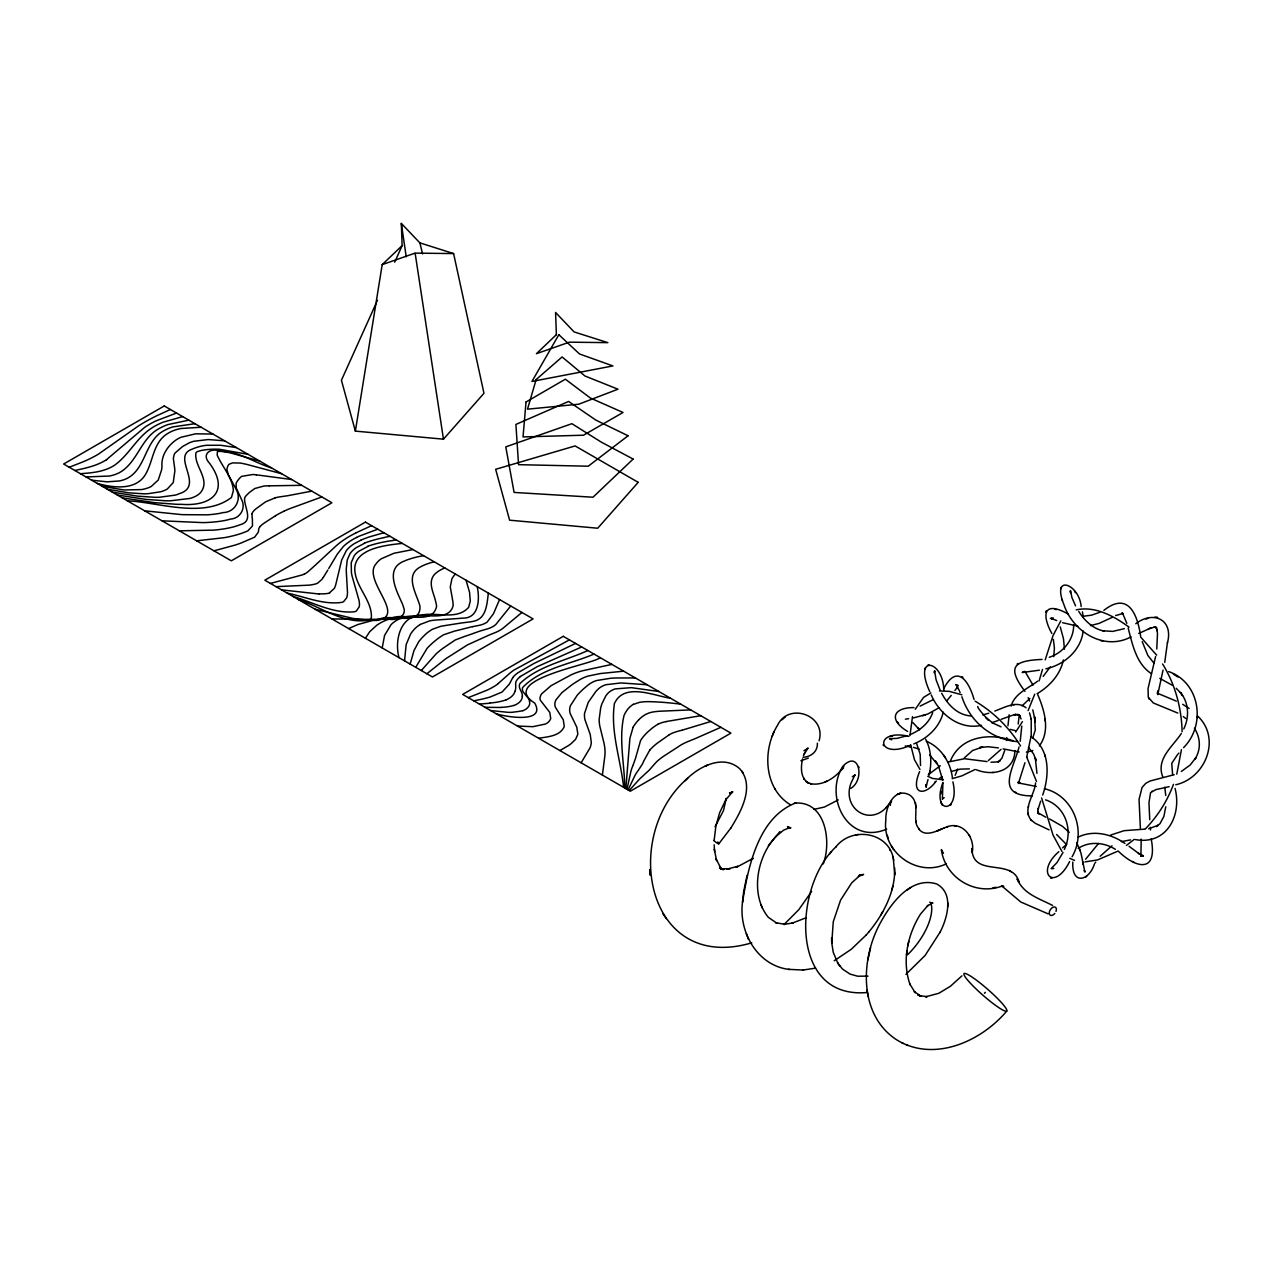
<?xml version="1.0" encoding="UTF-8"?>
<svg xmlns="http://www.w3.org/2000/svg" width="1273" height="1273" viewBox="0 0 1273 1273"><rect width="100%" height="100%" fill="white"/><g stroke="black" fill="none" stroke-linecap="round" stroke-linejoin="round"><path stroke-width="1.5" d="M1006.704 1011.128A28.452 3.803 41.2 0 1 971.967 984.872A28.452 3.803 41.2 0 1 977.457 980.942A28.452 3.803 41.2 0 1 1006.704 1011.128C981.228 1041.362 934.462 1062.478 897.449 1040.312C858.989 1016.125 860.246 960.972 879.388 924.723C889.97 904.642 910.402 875.792 936.673 883.955C954.479 893.487 947.255 918.39 939.935 932.504M947.701 906.79L947.764 902.843M1021.773 726.087L1020.214 741.3M404.543 660.846L406.167 644.52L410.606 634.049A65.814 37.999 0 0 1 413.948 629.674L414.934 628.607A38.126 22.007 0 0 1 420.265 624.486M1037.781 811.617L1038.402 808.1L1038.211 808.864M831.555 938.058L831.746 943.213L833.274 921.716L840.546 900.218L851.669 882.905L859.546 875.776L858.336 876.492L863.603 874.408L859.323 875.203L862.044 874.965L860.118 874.901M894.601 875.06L894.712 872.403C893.757 894.537 882.73 915.048 868.918 931.868M1163.045 670.107L1157.762 694.628L1157.587 693.101L1157.841 694.278L1157.38 693.212L1176.332 701.121M894.648 874.137L893.423 859.275M926.235 786.125L926.187 787.128L925.773 784.661M910.004 735.317L912.502 716.635M625.855 788.624L629.896 738.356L633.047 727.408M1164.731 662.31L1167.468 642.467M946.285 863.842C917.149 877.972 881.759 851.86 885.833 820.083C885.165 807.607 894.203 786.714 909.67 795.004C921.206 802.881 911.914 819.494 918.024 827.545C923.657 838.111 936.339 831.301 944.582 827.721M1073.648 624.979C1073.871 639.762 1063.082 652.858 1049.286 657.266M1167.452 642.992C1173.738 619.155 1152.924 610.372 1135.787 623.754M1036.954 773.363L1035.283 757.912L1036.079 760.602L1033.581 753.934L1028.52 747.426M714.233 839.623L715.887 826.113L719.643 812.683L726.326 798.76L725.61 799.953L732.627 791.79L731.323 792.618M1183.54 747.665C1206.104 725.18 1200.423 682.694 1168.678 671.571M929.783 902.223L932.584 903.146L930.77 903.289L932.743 902.923L927.365 905.915L928.081 905.294L920.443 914.141C907.426 934.987 901.777 961.306 910.131 984.856L909.781 983.949L915.207 992.717L914.316 991.667L921.302 996.409L917.738 994.85L919.281 995.518M920.522 765.534L920.188 754.268L916.655 743.639M1197.447 716.142L1197.288 717.749M382.202 647.941L384.557 635.45L391.002 624.725A41.866 24.171 0 0 1 393.15 622.752L395.076 621.304A27.672 15.976 0 0 1 398.942 619.139L407.742 616.355L417.83 615.623A82.14 47.419 0 0 1 420.361 615.623C431.308 615.161 449.687 619.553 453.108 605.693A86.755 50.093 0 0 0 452.774 601.015L450.276 586.901L451.883 578.897A45.621 26.335 0 0 1 455.384 574.043M907.013 950.772L906.535 954.957M742.541 901.952C738.372 932.154 757.658 966.143 789.769 969.485M1007.961 725.801L1009.155 714.805M1181.439 749.638L1176.777 774.191M890.384 805.332L890.4 804.504M942.386 799.317L942.911 782.497C930.977 814.434 960.479 814.497 952.904 781.861M1018.193 724.019L1019.084 716.317M941.145 791.392L940.89 793.891M726.246 798.426L723.462 810.678L715.028 826.782M1165.75 806.796L1163.92 816.343L1160.005 823.663L1156.377 826.591L1158.414 825.159L1148.612 828.787M1156.775 648.975L1157.491 633.508L1156.727 628.973L1155.009 626.825L1156.664 627.589L1154.038 626.968L1154.945 627.064L1148.421 628.862M926.219 786.794L926.553 784.9M602.384 775.066L604.85 755.923A119.36 68.917 0 0 0 604.977 749.924L604.898 748.954A147.063 84.909 0 0 0 603.959 742.955L599.79 726.087A111.467 64.35 0 0 1 599.153 719.404L600.697 707.772A145.949 84.273 0 0 1 602.065 703.46L605.662 696.172A40.784 23.551 0 0 1 607.826 693.387A22.23 12.841 0 0 1 610.945 690.841L611.963 690.268A16.517 9.547 0 0 1 615.32 688.884L631.344 687.659L658.825 691.494M1006.466 740.488L1006.816 737.592M743.703 891.339L742.525 902.223C748.078 867.518 757.992 817.6 795.482 803.072C825.859 801.242 831.603 841.899 823.281 863.89M488.371 593.091C487.05 603.116 486.541 618.217 474.431 621.033A18.84 10.884 0 0 1 470.549 621.829L462.895 622.799A53.705 31.013 0 0 0 461.542 622.974L445.232 625.536A40.8 23.551 0 0 0 440.649 626.348L432.549 629.212A52.67 30.409 0 0 0 425.978 633.89L424.848 634.988A87.535 50.538 0 0 0 418.642 641.863L414.011 650.535L410.145 664.076M1157.666 691.78L1157.555 692.655L1157.809 690.825M1081.143 606.553C1079.44 584.212 1051.196 573.057 1063.91 604.611C1072.773 631.583 1103.914 651.283 1131.061 636.882M1070.195 591.961L1070.513 590.577L1071.93 597.562L1075.526 605.868M394.694 262.174L402.125 245.625L401.329 223.412L419.867 242.872L453.602 253.582L483.963 393.293L443.465 439.169L355.374 431.117L382.202 264.625L401.886 245.864M929.067 775.257C931.884 763.323 931.454 750.274 925.678 739.231M1083.148 631.026C1081.016 650.392 1064.196 664.84 1045.865 668.818M1053.789 656.661L1054.41 648.068L1053.376 639.396M743.687 891.482L747.012 875.522M819.08 740.759C826.607 715.331 788.592 701.662 777.469 725.403C762.256 749.94 763.816 788.767 790.485 804.791M929.545 772.95L929.863 771.215M1155.598 656.534L1148.055 688.518L1148.294 697.254L1153.338 702.982L1177.811 713.071M867.852 960.049L870.557 947.812M842.997 768.526L843.728 766.235L841.262 770.197M907.824 945.982L908.811 941.495M626.968 789.26L630.883 771.422A98.705 56.983 0 0 1 631.854 768.271L632.904 765.55M919.615 771.581C909.765 795.052 924.946 796.707 936.26 780.986M1035.585 782.911C1034.567 795.1 1021.821 809.342 1031.496 820.528M1014.931 750.593C1014.517 771.82 992.335 776.371 976.311 769.735M802.611 758.899C800.669 766.967 800.351 777.946 808.26 782.943L806.127 781.479L807.114 782.163M934.557 671.698L934.748 670.728L934.191 672.59L934.684 671.412L936.101 679.83L940.174 690.348M943.802 690.268C943.245 659.573 912.661 654.147 929.767 691.669M1063.353 659.971C1060.457 674.451 1049.779 686.02 1037.479 693.514M926.489 785.155L928.033 779.474M1019.021 746.98C1013.451 769.083 994.34 796.023 1032.451 795.88M1028.313 807.305L1028.52 806.43M1140.926 856.172L1141.181 839.05M891.88 889.938L892.914 885.976M1038.211 808.848L1040.678 801.131M1004.683 750.529L1001.819 758.39L998.159 761.891M891.1 801.735L890.67 802.913L891.561 800.988L886.231 807.448L886.915 806.843C868.807 827.02 841.58 807.639 851.08 782.99L854.851 775.05L852.337 776.705M1042.507 669.423L1039.134 680.88M1045.213 659.875L1053.073 635.482L1060.839 620.826M1026.69 757.196L1031.241 735.348L1031.21 718.752M943.245 712.228C939.745 727.074 927.587 738.34 913.823 743.909M1042.698 795.036C1049.525 775.559 1050.352 748.858 1030.605 736.526M1011.112 706.085C1014.756 693.355 1028.138 688.438 1037.734 681.119M1068.127 613.984C1042.873 599.917 1041.839 615.432 1051.848 633.493M1024.956 762.734L1018.559 782.99L1036.286 786.443M1034.742 694.183L1028.091 710.589M1173.451 784.343C1167.405 800.956 1157.634 816.152 1145.398 828.882M955.164 775.305L957.678 768.987M1061.3 587.314L1060.648 589.001M1064.339 849.441C1073.425 830.792 1065.787 806.541 1045.563 799.858M932.679 712.594C929.163 723.016 920.029 730.511 910.115 734.585M804.043 754.364L808.084 747.999L805.777 749.956C809.039 747.888 801.91 751.738 804.679 750.529M633.206 764.802L635.577 758.199A50.506 29.168 0 0 0 635.768 757.435L640.574 740.504A82.109 47.403 0 0 1 647.846 731.88L651.776 728.474A57.587 33.241 0 0 1 657.441 724.56L657.87 724.337M924.93 668.85L925.439 667.593M251.974 513.64L252.149 517.825A68.121 39.32 0 0 0 252.372 518.811L252.5 525.924L247.869 530.857A69.697 40.243 0 0 1 239.547 533.992A80.056 46.226 0 0 1 224.112 537.699L196.663 540.818M772.202 736.144L773.904 732.039M803.486 755.653L804.631 752.9M643.708 761.111L649.739 750.147M643.501 761.604L642.754 763.291A39.893 23.025 0 0 1 642.213 764.357L638.537 769.974M499.557 599.551L493.478 613.729L487.129 622.115A18.474 10.661 0 0 1 478.521 625.489L472.697 626.634M1183.763 728.904C1189.523 717.367 1188.918 702.41 1180.31 692.417L1182.569 695.472L1181.058 693.371M376.187 303.149L341.419 380.261L355.374 431.117M376.808 301.765L377.445 300.348M1072.073 856.809C1086.856 831.38 1073.807 795.657 1044.433 788.703M628.082 789.912L634.893 775.607A74.852 43.218 0 0 1 636.691 772.616L638.075 770.626M915.271 709.252L923.593 697.349L930.897 692.926M1063.05 852.401L1057.02 862.553L1051.18 868.6L1053.805 868.536M415.73 667.307L427.012 648.45A117.609 67.899 0 0 1 435.764 640.303L437.705 638.744A71.399 41.213 0 0 1 443.625 634.766L454.827 631.01A143.037 82.586 0 0 0 459.107 630.008L470.103 627.207A43.632 25.189 0 0 1 472.697 626.634M836.281 846.593C793.843 884.942 788.194 999.623 867.04 992.51M940.095 932.17L925.073 955.498L905.946 974.338M365.431 638.266L369.743 631.679L376.84 625.186A52.877 30.52 0 0 1 382.902 621.622A34.339 19.827 0 0 1 389.045 619.187C402.475 610.833 432.168 626.602 436.607 606.362A88.41 51.047 0 0 0 436.257 604.118L436.13 603.482A135.638 78.321 0 0 0 435.684 601.604C433.918 593.282 428.03 583.766 433.504 575.667A25.189 14.544 0 0 1 436.146 572.914A33.973 19.62 0 0 1 439.36 570.654A39.702 22.93 0 0 1 444.786 567.933M1050.273 666.877L1043.176 676.393M950.231 761.349C960.431 735.778 990.458 732.596 1013.228 740.838M1032.737 738.101L1035.299 729.859L1034.535 716.747L1035.315 722.332M882.73 911.754L880.805 915.144M328.736 568.49L337.361 554.057L343.36 546.499A61.693 35.612 0 0 1 356.583 537.477M1045.579 612.09L1046.311 610.817M327.861 570.002L323.374 577.321M1069.606 861.566C1054.139 892.58 1034.647 872.657 1058.818 851.685M811.649 891.418L798.712 909.765L785.043 923.514M1082.671 863.937L1083.753 862.171M1181.344 733.471C1172.544 746.869 1155.566 759.026 1162.885 777.262M1022.124 705.831L1029.889 698.384M1022.442 721.648L1015.663 732.039M581.14 762.798L589.972 747.951A48.899 28.229 0 0 0 591.293 742.334L590.226 734.457L584.991 719.802A56.473 32.605 0 0 1 584.546 713.389L588.301 702.25L595.939 691.382A53.132 30.679 0 0 1 598.437 688.852A24.871 14.353 0 0 1 601.652 686.545A19.079 11.011 0 0 1 605.916 684.715L620.985 682.949L647.098 684.731M718.815 843.808L730.766 828.134M730.622 828.373C740.87 811.888 755.319 786.284 739.661 768.685C722.809 753.727 698.065 766.823 685.097 780.763M1085.583 859.275L1098.551 843.426M1094.398 864.096C1088.972 881.075 1071.611 885.531 1072.805 862.044M779.903 831.587L768.351 845.718M1095.051 863.11L1095.735 862.123M890.368 803.024L891.355 801.656M954.909 690.475L957.805 686.608M951.042 804.393L950.31 805.411M850.905 788.337C865.131 779.665 859.18 748.938 842.853 766.298C823.742 796.214 847.261 845.813 886.66 829.137M943.548 689.027C956.596 663.567 968.737 680.355 974.052 699.466M951.265 695.424L946.762 700.818M1039.341 745.914C1050.782 730.495 1044.258 709.475 1037.256 693.514M510.728 605.996L495.786 624.534A21.641 12.491 0 0 1 486.493 629.164L482.387 630.342A49.615 28.643 0 0 0 479.078 631.376L468.4 635.179A139.441 80.501 0 0 1 464.438 636.484L455.241 639.985L442.909 648.323A150.564 86.93 0 0 0 436.337 653.622L421.315 670.521M829.694 853.897L831.571 851.589M842.042 769.115C834.547 778.185 822.772 785.918 810.551 783.77L811.474 783.961L807.289 782.274M834.229 960.749L851.239 949.308L866.292 934.907M1085.949 877.049L1086.808 876.031M1100.19 856.236L1111.981 845.781M866.213 935.003L869.029 931.725M1177.509 754.65L1171.749 763.354L1172.624 774.907M964.345 757.881L972.62 750.497L982.645 746.98L979.637 747.585L987.912 746.726L998.414 747.903M629.212 790.549L638.903 779.776A74.773 43.171 0 0 1 640.43 778.233L648.832 770.515A36.169 20.877 0 0 0 649.596 769.704L655.627 762.845A69.156 39.924 0 0 1 657.552 760.92L658.889 759.774A141.367 81.615 0 0 1 662.915 756.719L681.278 744.785A57.778 33.353 0 0 1 688.82 741.204L693.833 739.183A62.87 36.296 0 0 0 695.519 738.483L720.852 727.313M776.021 836.409C756.289 857.222 750.163 895.571 768.383 917.356L776.912 923.259L775.846 922.782L785.17 924.341L783.722 924.405L793.318 922.909L791.949 923.259L806.302 917.69M1178.193 753.887L1178.893 753.075M984.49 993.306L985.382 992.319M259.915 526.688L259.103 527.977A25.142 14.512 0 0 0 258.626 529.807L258.483 531.175A33.305 19.222 0 0 1 258.403 532.019L254.68 537.142L240.629 543.205A96.271 55.582 0 0 1 234.725 545.194L213.975 550.827M638.585 719.961L637.136 721.568A69.267 39.988 0 0 0 632.999 727.408M961.927 975.85L950.454 986.241L938.806 993.29L925.63 996.807L927.253 996.664L919.758 995.725M907.569 954.75C921.35 941.447 932.711 921.254 931.677 906.567L930.802 902.987L931.263 903.719M1023.524 671.603L1022.187 672.526L1039.389 670.187M775.814 836.663L783.547 830.187L789.292 827.832L787.462 826.591M687.818 778.121C620.556 835.343 645.841 974.068 751.802 942.832M1000.992 749.415L988.325 760.57M835.804 847.038C852.035 825.731 889.986 832.192 893.662 860.23M942.816 798.728L944.136 797.71M315.354 565.117L336.088 545.894A138.598 80.024 0 0 1 340.337 542.409A110.178 63.618 0 0 1 355.756 532.989M314.654 565.769L308.48 571.291A26.462 15.276 0 0 1 304.247 574.218M1062.573 847.85L1066.79 844.19M935.448 781.702L934.653 782.418M928.367 774.636L940.27 765.757M928.813 774.239L929.688 773.459M781.956 719.834L785.298 716.97M426.901 673.751L445.677 658.793L467.255 645.029A61.343 35.421 0 0 1 470.978 643.295L488.052 635.545A62.52 36.09 0 0 1 489.516 634.893L494.497 632.888A35.23 20.336 0 0 0 502.692 628.48L521.914 612.456M1134.211 839.384L1126.398 845.431M498.3 683.458L509.661 673.369A65.448 37.776 0 0 1 514.133 669.98L569.413 639.873M520.386 676.472L537.254 666.654L581.697 646.97M1042.062 659.414C1014.183 660.687 1006.131 666.463 1024.956 691.334M730.241 793.572L732.627 791.79M939.41 778.439L941.304 777.039M933.173 699.657L920.108 706.101M939.188 707.677L927.826 714.01L913.489 717.924M907.347 889.891L910.736 887.583M838.255 799.905L824.395 807.05L813.845 809.405M1017.127 664.045L1017.939 663.504M1141.658 855.902L1143.297 855.774L1138.348 853.228L1139.208 853.833M106.486 459.68L144.836 427.235A93.184 53.8 0 0 1 155.974 420.886L176.533 413.057M726.708 869.22L738.77 866.054L753.027 858.448M750.927 859.8L753.186 858.352M275.589 515.692L265.389 522.28A50.204 28.993 0 0 0 259.851 526.656M420.217 624.454L429.59 620.89A31.936 18.443 0 0 1 434.905 620.11L457.007 618.583A98.148 56.664 0 0 0 462.56 618.137C479.205 618.694 479.873 598.596 477.2 586.646M669.359 734.68L657.027 743.352A96.796 55.885 0 0 0 649.691 750.131M1078.199 848.391C1089.433 840.976 1104.359 842.328 1115.419 849.346M1181.312 771.486L1190.191 764.993L1195.872 757.69L1194.901 759.329C1201.346 749.161 1200.391 737.592 1194.424 728.22M633.604 704.351L639.332 702.394A23.073 13.319 0 0 1 643.74 701.805L646.048 701.678A52.591 30.361 0 0 1 652.333 701.741L654.481 701.821A183.869 106.152 0 0 1 669.869 702.935L680.625 704.08M559.913 750.545L568.267 745.692A74.2 42.836 0 0 0 570.941 743.814L575.555 739.406L577.64 734.744A30.982 17.886 0 0 0 577.799 733.662L576.749 727.106L570.177 713.501A35.803 20.67 0 0 1 569.954 707.374A44.571 25.731 0 0 1 570.415 705.703L577.194 695.249A138.216 79.801 0 0 1 586.201 686.577L586.917 686.004A66.96 38.651 0 0 1 589.065 684.317A29.756 17.186 0 0 1 592.375 682.264A23.105 13.351 0 0 1 596.512 680.546L610.642 678.254A116.702 67.374 0 0 1 616.466 677.968L635.354 677.952M348.659 628.576L357.92 624.518L372.655 620.492A69.554 40.147 0 0 1 379.147 619.235C390.429 613.284 420.854 627.048 419.979 606.394A109.223 63.061 0 0 0 419.422 604.261C415.714 592.438 404.925 574.887 420.408 566.915A38.413 22.182 0 0 1 426.312 564.225A53.816 31.077 0 0 1 434.173 561.807M975.102 769.481L961.879 775.846L952.315 778.63M1117.121 851.478L1097.469 859.959L1085.28 861.853M1103.85 610.388C1128.292 590.99 1137.489 614.573 1140.624 636.198M1112.188 617.373L1099.108 623.388L1090.468 625.584M355.724 532.957L371.573 525.654M1053.201 617.882L1050.336 618.423M808.355 758.087L800.892 760.745M1115.673 615.559L1123.057 613.475C1119.651 611.947 1124.775 615.416 1122.913 613.968L1126.844 623.34M1138.762 633.461L1151.253 627.78L1150.203 628.178M284.245 511.078L287.316 509.661A39.161 22.612 0 0 1 290.817 508.277L321.846 496.947M575.555 643.422L533.817 663.535L518.095 672.669A36.567 21.116 0 0 0 512.764 677.586M706.531 765.566L705.226 766.155L707.899 764.946M1110.533 835.104L1124.123 830.68L1144.777 829.137M361.134 540.054L354.085 543.762A43.919 25.349 0 0 0 346.367 550.557L341.657 560.104L335.722 584.784A57.205 33.018 0 0 1 334.338 588.381L329.421 592.916M825.143 781.972L827.625 780.826M940.667 829.407L942.322 828.659M170.391 409.508L156.77 415.746A190.123 109.764 0 0 0 138.566 425.866L98.419 454.143A112.947 65.209 0 0 1 82.904 461.892L69.235 467.255M940.381 829.535L937.151 830.935L939.124 830.076M1078.088 837.157C1093.364 829.63 1111.584 834.006 1124.95 843.458M998.239 761.859L991.015 762.241M364.571 543.237L355.899 547.867A37.776 21.816 0 0 0 350.011 553.691L347.211 560.04L346.272 568.936A206.417 119.185 0 0 0 346.304 571.609L347.497 592.375A59.497 34.355 0 0 1 346.877 597.244A41.293 23.837 0 0 1 346.574 597.928L343.615 601.636A7.161 4.137 0 0 1 341.96 602.336C323.39 605.105 305.106 596.766 287.189 593.091M368.008 546.403L358.763 551.289A34.26 19.779 0 0 0 354.244 555.68L351.189 562.714L351.428 572.786A190.855 110.178 0 0 0 352.239 576.669L358.986 600.235A69.744 40.259 0 0 1 359.463 604.77L359.4 605.232A35.183 20.32 0 0 1 359.193 606.871L356.345 611.008A6.874 3.962 0 0 1 354.515 611.772C333.065 613.857 312.808 602.24 292.774 596.321M1099.904 612.265L1091.534 615.177L1082.909 616.323M1001.183 719.293L1013.881 714.821L1018.559 714.694L1017 714.424L1019.673 715.49L1021.057 718.959M994.818 711.05C1004.302 707.756 1016.793 700.007 1026.07 707.82M587.855 650.519C565.244 660.862 538.336 666.034 520.005 683.49A14.91 8.609 0 0 0 519.32 686.115A23.837 13.764 0 0 0 520.036 689.107L520.8 690.793A36.917 21.307 0 0 1 522.471 696.172M944.248 827.848L948.178 826.543M468.257 697.636L486.334 690.475A60.786 35.087 0 0 0 498.411 683.506M998.175 720.47L991.826 722.746M1145.986 619.076L1147.848 618.392M1032.864 750.545L1026.372 752.104M927.794 665.206L928.988 664.777M947.86 762.066L964.536 758.724L987.021 761.588M951.504 771.422L960.288 769.131L969.39 768.876M1174.167 774.7L1149.98 781.033L1145.78 783.325L1142.104 787.382L1139.049 799.364L1140.369 828.262M1175.775 784.757C1205.34 778.201 1221.412 738.801 1197.988 716.349M382.202 264.625L414.696 253.263M736.876 866.802L737.942 866.436L736.208 867.024M593.998 654.067C570.272 664.283 540.866 668.373 522.63 687.531A13.78 7.956 0 0 0 522.535 690.364A19.015 10.98 0 0 0 523.474 692.353L527.881 697.699A24.171 13.955 0 0 1 529.632 701.391M1124.377 628.671L1112.729 631.392L1102.879 630.803L1104.248 631.074M907.363 735.667L896.94 738.388L889.429 738.674L891.721 739.868M275 497.934L265.707 501.753L256.08 508.723A26.542 15.324 0 0 0 251.911 513.624M910.625 745.151C876.811 760.808 873.294 728.013 908.954 736.351M377.731 529.202L359.368 536.108A80.517 46.496 0 0 0 356.535 537.445M925.407 714.901L922.654 715.792M600.14 657.616C592.852 664.649 497.361 679.496 534.755 703.11C546.419 723.971 504.792 716.667 496.199 713.755M729.954 793.047L732.468 792.252L729.477 792.872M710.795 721.505L682.487 730.066M988.803 713.198L982.772 714.901M270.417 583.416L302.067 574.982A23.535 13.589 0 0 0 304.136 574.155M946.794 826.909C962.388 820.703 975.277 837.586 972.254 852.274L971.713 848.598L972.254 852.274M1121.418 841.596L1130.535 839.909M681.978 730.209L679.893 730.734A65.321 37.713 0 0 0 677.188 731.482A31.618 18.252 0 0 0 669.312 734.648M383.873 532.75L369.982 536.713A81.599 47.101 0 0 0 361.118 540.054M1169.139 786.682L1155.757 789.658L1150.569 792.665L1148.978 802.69L1149.726 819.732M1076.21 609.847C1095.337 605.757 1114.05 616.243 1129.024 627.112M858.209 834.467L855.52 835.056M815.563 968.148L802.817 970.074M384.016 537.524L390.015 536.299M74.821 470.485L81.313 469.069A108.921 62.886 0 0 0 89.874 466.905A56.903 32.843 0 0 0 106.534 459.712M182.691 416.605L162.912 422.27A63.475 36.646 0 0 0 151.328 428.301C136.529 437.96 128.859 455.066 114.554 465.218A39.208 22.643 0 0 1 96.812 471.885A66.992 38.683 0 0 1 88.474 473.047L80.422 473.715M473.842 700.85L480.558 699.45A105.166 60.722 0 0 0 490.01 697.079L502.055 692.051L509.2 684.301A67.262 38.826 0 0 0 510.632 681.692L511.635 679.702A54.803 31.634 0 0 1 512.892 677.618M311.774 491.139L288.685 495.531A56.203 32.446 0 0 1 286.266 495.929L280.203 496.804A25.985 15.005 0 0 0 274.952 497.886M611.883 664.395L581.825 670.919A56.505 32.621 0 0 0 573.327 673.878A66.992 38.683 0 0 0 570.718 675.056L551.114 685.67L541.661 693.817A25.778 14.878 0 0 0 540.754 695.344L540.102 697.365A17.886 10.327 0 0 0 540.293 700.182L549.777 712.387L550.7 718.529A17.472 10.089 0 0 1 550.318 719.547L548.981 721.505A14.767 8.529 0 0 1 545.321 724.066L532.798 726.692L517.443 726.024M913.982 707.613C893.025 707.295 888.188 719.85 907.617 731.45M889.891 736.59L892.564 736.128M943.468 853.308L941.336 849.584C945.139 877.606 974.593 895.746 1001.246 886.374L1003.776 886.374L1001.628 885.801L1020.835 902.032L1048.109 913.839M423.543 555.664L418.117 556.731A65.894 38.047 0 0 0 412.786 558.067L408.633 559.356A42.47 24.521 0 0 0 404.655 560.932C384.064 568.442 396.715 590.911 402.602 604.389A126.186 72.847 0 0 1 403.414 606.935C407.408 615.495 397.16 620.556 389.824 619.314A52.989 30.6 0 0 1 387.103 619.235L362.391 619.378A107.839 62.266 0 0 1 357.108 619.346L331.903 618.901M700.739 715.697L670.298 720.852A53.386 30.823 0 0 0 666.034 721.584M992.94 887.79L996.011 887.297M905.389 719.181L908.636 718.704M1014.501 704.558L1013.324 704.749M1015.138 714.567L1015.949 714.439L1014.151 714.726L1016.077 714.487M393.293 540.277L396.174 539.847M728.188 869.013L730.113 868.727L720.598 868.743L724.13 869.475L721.6 868.95M790.644 827.736L788.082 827.211L790.676 827.943L787.653 828.134M412.929 549.538L393.962 553.262L381.391 558.72A29.836 17.217 0 0 0 376.315 563.541C361.055 579.82 408.187 616.403 376.506 620.476A37.729 21.784 0 0 1 372.703 620.317L359.352 619.33A99.167 57.253 0 0 1 352.144 618.248L315.131 609.226M981.531 725.339C959.651 730.256 939.458 714.185 931.231 694.899M794.193 803.247L795.975 803.024M402.316 543.396C384.812 545.242 349.614 548.87 355.39 574.441C358.429 589.638 372.257 601.922 371.366 617.787L369.838 619.871C345.126 625.282 321.114 606.982 298.375 599.551M538.67 738.276C547.422 736.765 559.595 736.303 563.987 727.138A22.389 12.921 0 0 0 564.241 726.103L563.255 719.754L555.378 707.199A24.648 14.226 0 0 1 554.98 702.76L555.346 701.359A32.621 18.84 0 0 1 556.03 699.768L561.918 692.607L571.704 684.954A198.906 114.841 0 0 1 576.478 681.787L579.676 679.798A39.972 23.089 0 0 1 583.082 677.984A31.459 18.172 0 0 1 588.19 676.043L600.299 673.56L623.627 671.173M188.834 420.154L167.877 424.577A47.69 27.529 0 0 0 159.762 428.221C140.746 437.801 137.611 462.799 119.153 472.792A29.359 16.947 0 0 1 109.605 476.022L86.007 476.945M489.994 703.221L479.428 704.08M868.011 976.136L857.668 976.216L850.046 974.084L842.487 969.055L837.523 962.818L839.925 966.223M501.26 707.486L485.029 707.311M276.018 586.646L309.228 585.15A39.415 22.755 0 0 0 313.11 584.53A17.345 10.009 0 0 0 316.659 583.607A9.341 5.394 0 0 0 317.757 583.082L321.783 579.501A60.468 34.912 0 0 0 323.374 577.321M939.522 690.968L949.212 691.334L961.879 694.803M1135.325 839.575C1166.498 845.336 1182.028 815.754 1175.059 788.401M194.976 423.702L172.857 426.901A38.27 22.102 0 0 0 164.503 430.401C144.279 440.331 146.538 469.498 126.075 478.887A24.235 13.987 0 0 1 119.391 480.971L106.996 481.831L91.592 480.16M690.682 709.888L660.942 711.177A56.585 32.668 0 0 0 656.963 711.448L654.895 711.687A23.041 13.303 0 0 0 649.071 712.944L645.522 714.471A44.507 25.699 0 0 0 638.585 719.961M301.717 485.331L269.255 485.825M803.502 970.074L788.353 969.326M1051.323 618.519L1053.121 619.124L1051.1 618.471L1052.007 618.758M179.334 530.825L213.466 530.141A78.067 45.064 0 0 0 218.017 529.695A73.595 42.486 0 0 0 232.036 527.277A48.597 28.054 0 0 0 239.865 524.826C254.505 521.103 243.811 507.068 244.607 498.141A17.551 10.136 0 0 1 246.389 495.42A91.02 52.543 0 0 1 249.874 492.078L254.918 488.466L263.957 486.031A33.623 19.413 0 0 1 269.255 485.856M319.03 593.998L281.604 589.86M453.602 253.582L415.125 253.12L443.465 439.169M201.134 427.251L180.718 428.524A32.207 18.602 0 0 0 167.336 433.727C153.397 442.383 153.285 460.253 146.093 473.381C136.672 490.98 113.249 487.925 97.178 483.39M992.606 772.472L993.577 772.504M958.219 685.463L955.928 684.619L956.644 685.145M943.261 779.856L932.457 778.408L927.762 776.323M1052.357 868.313L1053.089 868.377M212.862 434.029L195.581 433.822L180.814 437.323A31.173 17.997 0 0 0 175.785 440.14C167.4 446.171 161.05 455.893 161.973 466.555A192.048 110.878 0 0 1 161.591 469.848L158.25 480.032L151.232 486.477A23.964 13.828 0 0 1 144.995 488.832A26.956 15.562 0 0 1 141.542 489.58L123.942 489.978L102.206 486.302M162.005 520.816L202.837 522.614A88.521 51.111 0 0 0 209.393 522.344L211.62 522.185A70.556 40.736 0 0 0 224.525 520.546L225.13 520.418A37.983 21.927 0 0 0 230.461 519.098C240.406 518.509 246.326 507.784 241.377 499.175A150.23 86.739 0 0 0 240.517 497.266L236.221 488.005L236.094 483.549A13.032 7.527 0 0 1 236.698 482.133A49.663 28.674 0 0 1 240.597 477.216A6.906 3.994 0 0 1 241.838 476.325L252.802 474.511A39.527 22.819 0 0 1 256.287 474.845M956.039 825.97L954.416 825.827M971.315 715.967C957.678 715.251 947.939 704.908 941.654 693.26M1154.961 617.023L1157.618 617.325M905.23 745.994L910.513 746.726M224.605 440.808L208.151 439.551L193.671 441.301A27.21 15.722 0 0 0 189.359 442.781L182.58 446.521L175.276 452.822A16.008 9.245 0 0 0 174.099 454.875L173.367 458.296A55.105 31.825 0 0 0 173.51 459.871L174.512 466.968A226.18 130.578 0 0 1 174.878 470.739L173.255 482.562L167.288 489.023A24.871 14.369 0 0 1 160.764 491.76L147.986 493.717A50.22 28.993 0 0 1 144.135 493.813L129.098 492.89L107.234 489.198M1019.148 751.977L1003.108 748.858M144.676 510.823L182.23 514.658L207.101 514.833A66.578 38.429 0 0 0 217.015 513.815L218.415 513.592A34.435 19.891 0 0 0 222.95 512.605C235.457 512.367 242.331 498.857 235.664 488.498A169.58 97.894 0 0 0 234.518 486.175L228.408 475.036L226.944 469.673A11.918 6.874 0 0 1 227.008 468.83A27.751 16.024 0 0 1 228.869 464.374L232.434 462.911L240.151 463.038A44.491 25.683 0 0 1 243.334 463.643L244.846 463.961A94.743 54.691 0 0 1 246.93 464.438L281.604 473.715M291.66 479.523L258.037 475.052A80.294 46.353 0 0 0 256.287 474.829M1077.849 626.157L1062.573 622.704M127.364 500.814C159.061 502.326 203.489 518.907 231.447 497.472L233.389 490.566C232.323 477.057 222.298 467 217.158 455.034L217.428 451.533C236.317 449.449 253.884 462.736 271.547 467.907M907.554 746.233L910.911 746.79M490.614 710.541L508.15 712.339A40.609 23.439 0 0 0 512.223 712.291L520.339 711.209A18.188 10.502 0 0 0 522.423 710.605M122.335 497.902L154.224 502.628L176.088 504.267A104.402 60.277 0 0 0 181.689 504.347C210.761 506.527 230.524 491.855 209.536 463.261C200.927 454.127 210.634 447.316 220.34 451.231A84.639 48.867 0 0 1 229.952 452.79L259.803 461.128M117.307 495.006L145.854 499.382L165.442 500.782A84.193 48.613 0 0 0 170.455 500.798L189.932 498.443A27.465 15.849 0 0 0 193.56 497.202A21.498 12.412 0 0 0 200.243 492.922C211.477 479.921 193.544 466.109 195.978 452.774A5.665 3.262 0 0 1 197.904 451.39L201.134 450.515A36.71 21.195 0 0 1 206.274 449.687L207.992 449.496A49.838 28.77 0 0 1 214.898 449.162A42.232 24.378 0 0 1 219.386 449.274L248.076 454.35M236.332 447.571L220.722 445.279L206.528 445.295A28.977 16.724 0 0 0 202.121 445.964A37.299 21.53 0 0 0 195.644 447.778A44.905 25.921 0 0 0 191.809 449.289C171.028 456.721 205.001 485.777 179.461 493.622A26.112 15.069 0 0 1 175.197 495.133L159.22 497.266A66.116 38.174 0 0 1 154.797 497.297L137.468 496.136L112.263 492.11M1100.699 640.574L1102.736 640.971M1050.511 878.036L1051.769 878.322M1010.301 729.381L1015.233 730.575M670.569 698.272C653.574 695.663 624.12 682.137 614.398 703.603C610.308 731.689 620.715 759.535 623.627 787.335M1103.118 630.851C1092.52 628.464 1084.325 620.285 1078.677 611.374M723.144 869.268L720.247 868.377L723 869.666M913.473 747.362L919.297 749.161M1017.445 741.618C991.158 739.581 969.883 721.266 961.895 696.777M1055.062 609.258L1056.208 609.624M1052.246 618.837L1056.685 620.524M1014.613 791.981L1016.204 792.554M1001.071 726.835L992.876 723.08L985.779 717.447C995.629 727.281 977.648 709.57 977.712 706.483M906.296 1044.735L907.856 1045.435M901.761 1042.746L903.337 1043.43M1069.781 858.32L1074.492 860.405M1045.785 817.234L1037.654 812.572L1039.086 813.988L1038.434 813.336M1049.095 829.869L1035.267 823.297L1030.573 819.605M1049.557 818.937L1062.478 826.336L1069.272 832.399M1159.798 678.366L1172.353 685.288M926.314 741.22C941.288 747.506 950.74 762.702 952.506 778.487M1052.628 905.485C1038.657 898.197 1023.683 894.187 1017.079 878.847L1019.116 882.221C1012.544 857.716 974.8 877.383 972.047 850.889M719.929 867.947L722.173 869.395L719.579 867.04L721.027 868.52L716.078 858.909L716.651 860.675M1182.697 704.303L1189.125 708.409M975.102 701.152C993.592 712.1 1009.314 727.679 1020.564 745.978M1173.356 674.085L1178.05 677.029M1118.028 850.921C1135.675 868.313 1157.937 873.883 1151.19 838.812M1132.636 861.439L1134.148 862.489M1011.303 871.782L1009.409 870.461M1138.937 853.642L1129.04 846.274M962.913 677.331L961.831 676.552M1151.46 673.719C1136.184 663.71 1132.524 644.536 1128.164 628.13M1183.238 716.54L1185.8 718.529M1056.622 834.483L1065.724 843.744M929.592 754.825L938.392 765.614L942.561 779.601M1153.831 662.978L1147.816 655.388L1142.199 641.608M956.246 684.842L959.301 690.634M1140.528 636.898L1156.648 655.165M912.9 722.587L919.552 729.827L917.881 727.806M1176.22 688.279L1181.169 693.514M898.547 723.159L897.067 721.68M1084.182 870.573L1085.073 872.005L1084.469 870.875M1038.322 813.24L1037.781 811.41M1061.921 851.382L1053.073 835.168L1041.585 797.996M918.692 828.707L919.297 829.598M662.787 913.6L666.304 918.66M743.257 773.204L741.634 770.817M943.484 754.905L945.553 757.944M935.464 760.84L937.008 763.116M919.981 769.433L914.444 759.663L910.688 744.832M1162.583 663.981C1175.138 684.206 1181.583 707.995 1182.108 731.736M942.147 805.125L941.193 803.231M774.605 788.433L775.146 789.324M1076.831 842.837L1080.952 853.021L1084.771 871.432M891.386 845.956L893.598 849.584M1074.476 591.006L1075.43 592.645M1033.008 685.129L1024.892 671.285M1148.564 697.922L1149.312 699.291M837.873 963.327L833.258 952.315L831.73 942.768M889.668 849.6L890.098 850.459M931.359 904.371L930.802 902.987M883.128 744.673L883.621 745.739M1029.539 712.88L1031.353 719.5M969.262 835.231L969.819 836.425M1026.611 756.814L1036.493 781.447M1028.123 697.668L1029.602 701.041M959.699 691.557L960.097 692.528M760.936 904.673L762.4 908.19M746.296 933.698L748.524 939.172L748.206 938.376M858.973 767.619L858.527 766.441M1080.109 850.38L1079.202 847.913M1060.25 626.889L1063.464 638.696L1064.451 649.198M1062.032 599.44L1062.43 600.665M1044.783 754.809L1045.356 756.639M887.281 835.263L888.315 838.812M466.029 580.186L469.546 592.247L470.294 601.142L468.639 607.348C456.848 620.556 436.719 611.82 421.363 615.082C399.977 615.877 394.503 640.414 398.958 657.616M1032.785 709.873L1035.092 720.216M716.397 859.896L714.376 849.33L714.646 851.589M892.834 857.047L893.089 858.018M419.867 242.872L422.588 253.9M915.733 804.409L915.367 802.69M915.987 821.037L916.274 822.501M1082.432 611.867L1083.307 617.469M942.052 776.657L942.625 779.967M1027.852 813.288L1028.091 814.752M868.138 996.457L867.072 990.123L867.215 990.935M940.827 801.497L940.97 802.483M1164.763 787.207L1165.766 795.482M401.329 223.412L406.214 256.78M1045.213 720.948L1045.006 718.99M1070.418 591.181L1070.545 592.804M1150.331 827.307L1150.537 829.98M714.439 849.759L714.169 844.795M624.741 787.971C624.582 764.071 618.503 739.199 623.977 715.665A58.797 33.941 0 0 1 626.157 711.48L626.316 711.241A36.901 21.307 0 0 1 633.365 704.224M894.76 871.464L894.696 867.947M915.876 805.745L915.892 807.75M367.817 546.197A89.126 51.461 0 0 1 393.357 540.452M364.444 543.125A88.999 51.381 0 0 1 384.08 537.604M329.564 593.154A24.282 14.019 0 0 1 319.062 593.791M529.488 701.407A16.342 9.436 0 0 1 522.694 710.843M522.232 696.188A18.427 10.63 0 0 1 513.942 705.497M513.846 705.433A31.204 18.013 0 0 1 501.244 707.358M520.498 676.52A24.871 14.353 0 0 0 515.899 681.835A36.758 21.227 0 0 0 515.724 685.447L515.724 686.242A44.125 25.476 0 0 1 515.072 691.319M514.992 691.303A22.612 13.048 0 0 1 505.938 699.959M505.906 699.975A43.823 25.301 0 0 1 489.946 703.014M657.807 724.289A23.551 13.605 0 0 1 666.065 721.632M275.541 515.676A87.248 50.379 0 0 1 284.277 511.094M717.733 841.994A6.699 0.891 41.2 0 1 718.322 843.76A6.699 0.891 41.2 0 1 713.628 840.435M817.377 743.209A20.113 15.61 24.5 0 1 803.008 757.308M1054.824 913.441A4.742 2.928 -56.2 0 1 1049.334 913.871A4.742 2.928 -56.2 0 1 1053.248 907.156A4.742 2.928 -56.2 0 1 1056.001 911.42M1018.559 782.163L1020.214 783.341L1017.795 782.29L1018.814 783.547L1018.559 782.163M526.02 401.997L523.028 436.925L583.527 435.207L623.022 412.484L590.386 398.035L565.355 379.195L526.02 401.997M536.14 379.561L527.499 409.174L578.817 404.193L617.962 389.204L584.959 375.996L562.093 356.949L536.14 379.561M558.831 334.704L531.971 381.439L612.902 365.924L579.533 353.974L558.831 334.704M638.203 482.34L597.705 528.231L509.614 520.18L495.658 469.307L575.125 445.932L638.203 482.34M854.851 775.05L853.96 776.037L854.931 775.209M556.381 334.672L536.442 353.687L569.365 342.166L607.842 342.644L574.107 331.935L555.569 312.458L556.381 334.672M633.142 459.06L592.979 497.218L514.085 492.428L505.779 446.871L571.879 423.686L601.238 442.097L633.142 459.06M1152.113 791.058L1152.145 791.074M999.814 760.84L998.7 761.7L999.926 760.808M628.082 435.78L588.253 466.204L518.557 464.677L515.899 424.434L568.617 401.441L595.812 420.074L628.082 435.78M164.249 405.96L63.65 464.024L231.304 560.82L331.903 502.755L164.249 405.96M365.431 522.105L264.832 580.186L432.486 676.981L533.085 618.901L365.431 522.105M563.271 636.325L462.672 694.406L630.326 791.201L730.925 733.121L563.271 636.325M1142.167 855.742L1141.276 856.156L1142.167 855.742M899.629 793.493L897.29 794.368L900.934 793.222L899.677 793.477M1143.234 855.917L1142.072 855.567L1143.234 855.917M1122.675 613.65L1121.959 613.236L1122.611 613.697M1020.055 716.094L1018.989 714.774L1019.975 716.11M804.361 779.315L803.645 778.233L804.313 779.299M1156.902 629.801L1156.616 628.878L1157.157 630.787L1156.902 629.801M650.28 875.092L649.962 869.57L650.28 875.092"/></g></svg>
